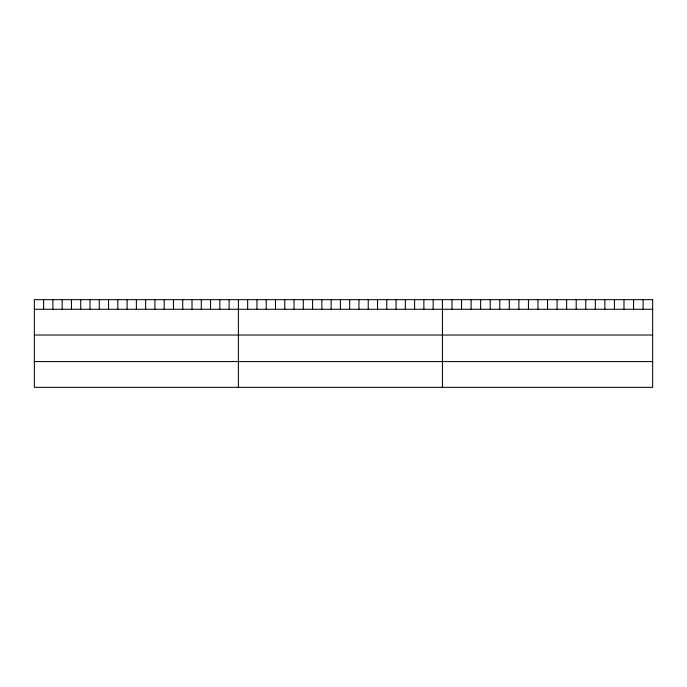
<?xml version="1.0" encoding="UTF-8"?>
<svg xmlns="http://www.w3.org/2000/svg" width="687" height="687" viewBox="0 0 687 687"><rect width="100%" height="100%" fill="white"/><g stroke="black" fill="none" stroke-linecap="round" stroke-linejoin="round"><path stroke-width="1.03" d="M34.35 309.27L652.65 309.27M34.35 335.033L652.65 335.033M34.35 361.577L652.65 361.577M643.092 299.661L643.092 309.27M633.543 299.661L633.543 309.27M623.985 299.661L623.985 309.27M614.427 299.661L614.427 309.27M604.869 299.661L604.869 309.27M595.32 299.661L595.32 309.27M585.762 299.661L585.762 309.27M576.204 299.661L576.204 309.27M566.646 299.661L566.646 309.27M557.097 299.661L557.097 309.27M547.539 299.661L547.539 309.27M537.981 299.661L537.981 309.27M528.432 299.661L528.432 309.27M518.874 299.661L518.874 309.27M509.316 299.661L509.316 309.27M499.758 299.661L499.758 309.27M490.209 299.661L490.209 309.27M480.651 299.661L480.651 309.27M471.093 299.661L471.093 309.27M461.535 299.661L461.535 309.27M451.986 299.661L451.986 309.27M442.428 299.661L442.428 387.339M433.154 299.661L433.154 309.27M423.879 299.661L423.879 309.27M414.605 299.661L414.605 309.27M405.33 299.661L405.33 309.27M396.055 299.661L396.055 309.27M386.781 299.661L386.781 309.27M377.507 299.661L377.507 309.27M368.232 299.661L368.232 309.27M358.957 299.661L358.957 309.27M349.683 299.661L349.683 309.27M340.409 299.661L340.409 309.27M331.134 299.661L331.134 309.27M321.86 299.661L321.86 309.27M312.585 299.661L312.585 309.27M303.31 299.661L303.31 309.27M294.036 299.661L294.036 309.27M284.762 299.661L284.762 309.27M275.487 299.661L275.487 309.27M266.212 299.661L266.212 309.27M256.938 299.661L256.938 309.27M247.663 299.661L247.663 309.27M238.389 299.661L238.389 387.339M229.115 299.661L229.115 309.27M219.84 299.661L219.84 309.27M210.565 299.661L210.565 309.27M201.291 299.661L201.291 309.27M192.017 299.661L192.017 309.27M182.742 299.661L182.742 309.27M173.468 299.661L173.468 309.27M164.193 299.661L164.193 309.27M154.918 299.661L154.918 309.27M145.644 299.661L145.644 309.27M136.37 299.661L136.37 309.27M127.095 299.661L127.095 309.27M117.82 299.661L117.82 309.27M108.546 299.661L108.546 309.27M99.272 299.661L99.272 309.27M89.997 299.661L89.997 309.27M80.722 299.661L80.722 309.27M71.448 299.661L71.448 309.27M62.174 299.661L62.174 309.27M52.899 299.661L52.899 309.27M43.624 299.661L43.624 309.27M652.65 299.661L34.35 299.661L34.35 387.339L652.65 387.339L652.65 299.661"/></g></svg>
